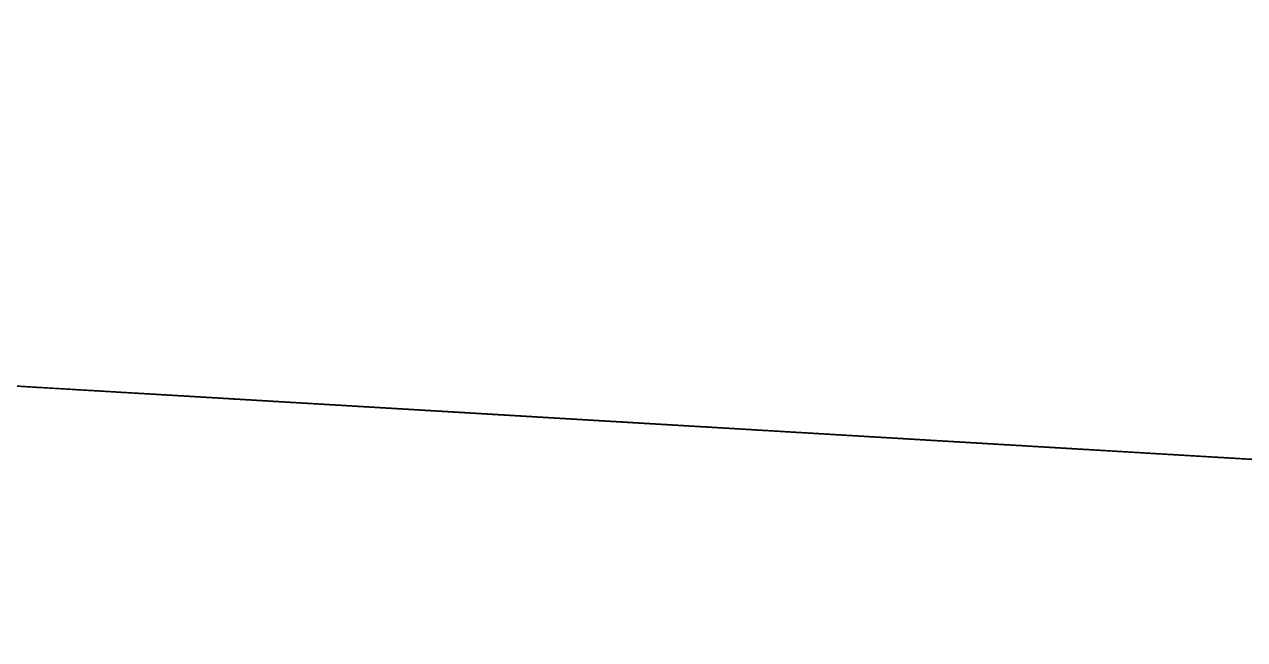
# Model space of a CAD drawing. Extents: x -1732932 to -1731506, y -19081492 to -19081407.
# Drawn here: x -1732098.5 to -1731957.2, y -19081485.8 to -19081414.6 of the extents above; entities that cross this region are included whole.
import ezdxf

# ---------------------------------------------------------------- set-up
doc = ezdxf.new("R2010")
doc.units = 0
for name, color, linetype in [('PDF_Arco Virtual Pluvial', 7, 'Continuous'), ('PDF_Canal', 7, 'Continuous'), ('PDF_Dique', 7, 'Continuous'), ('PDF_Rede Pluvial sem Acesso', 7, 'Continuous')]:
    doc.layers.add(name, color=color, linetype=linetype)

msp = doc.modelspace()

# ---------------------------------------------------------------- linework, layer by layer
at = {"layer": 'PDF_Arco Virtual Pluvial'}
for p, q in [((-1732096.96, -19081456.57), (-1732095.96, -19081456.63)), ((-1732090.98, -19081456.92), (-1732090.18, -19081456.97)), ((-1732085.8, -19081457.23), (-1732084.8, -19081457.29)), ((-1732079.82, -19081457.59), (-1732078.82, -19081457.64)), ((-1732074.43, -19081457.9), (-1732073.64, -19081457.95)), ((-1732068.45, -19081458.26), (-1732067.66, -19081458.31)), ((-1732063.07, -19081458.58), (-1732062.28, -19081458.62)), ((-1732057.09, -19081458.93), (-1732056.5, -19081458.97)), ((-1732051.91, -19081459.24), (-1732050.92, -19081459.3)), ((-1732045.93, -19081459.59), (-1732045.14, -19081459.64)), ((-1732040.55, -19081459.91), (-1732039.76, -19081459.96)), ((-1732034.77, -19081460.25), (-1732033.78, -19081460.31)), ((-1732029.39, -19081460.57), (-1732028.59, -19081460.62)), ((-1732023.41, -19081460.93), (-1732022.62, -19081460.97)), ((-1732018.03, -19081461.25), (-1732017.24, -19081461.29)), ((-1732012.05, -19081461.6), (-1732011.26, -19081461.65)), ((-1732006.67, -19081461.92), (-1732006.08, -19081461.95)), ((-1732000.9, -19081462.26), (-1731999.9, -19081462.32)), ((-1731995.52, -19081462.58), (-1731994.72, -19081462.63)), ((-1731989.54, -19081462.93), (-1731988.74, -19081462.98)), ((-1731984.36, -19081463.24), (-1731983.36, -19081463.3)), ((-1731978.38, -19081463.6), (-1731977.58, -19081463.64)), ((-1731973, -19081463.91), (-1731972.2, -19081463.96)), ((-1731967.02, -19081464.27), (-1731966.23, -19081464.32)), ((-1731961.64, -19081464.59), (-1731961.05, -19081464.62))]:
    msp.add_line(p, q, dxfattribs=at)
msp.add_lwpolyline([(-1732219.37, -19081449.31), (-1732198.83, -19081450.53), (-1732193.65, -19081450.84), (-1732188.86, -19081451.12), (-1732188.66, -19081451.13), (-1732186.27, -19081451.28), (-1732182.48, -19081451.5), (-1732160.15, -19081452.82), (-1732118.29, -19081455.31), (-1732087.59, -19081457.12), (-1732045.53, -19081459.62), (-1732013.05, -19081461.54), (-1731982.76, -19081463.34), (-1731945.51, -19081465.54), (-1731899.69, -19081468.26), (-1731857.46, -19081470.76), (-1731853.68, -19081470.98), (-1731834.36, -19081472.13), (-1731805.08, -19081473.86)], dxfattribs=at)
msp.add_lwpolyline([(-1732016.84, -19081461.32), (-1732019.63, -19081461.15), (-1732015.84, -19081461.38)], close=True, dxfattribs=at)
at = {"layer": 'PDF_Canal'}
msp.add_line((-1732003.49, -19081462.11), (-1732005.68, -19081461.98), dxfattribs=at)
at = {"layer": 'PDF_Dique'}
for p, q in [((-1732083.6, -19081457.36), (-1732103.73, -19081456.17)), ((-1732086.79, -19081457.17), (-1732097.16, -19081456.56)), ((-1732095.36, -19081456.66), (-1732093.77, -19081456.76)), ((-1732090.18, -19081456.97), (-1732090.38, -19081456.96)), ((-1732078.82, -19081457.64), (-1732090.38, -19081456.96)), ((-1732083.2, -19081457.38), (-1732086.19, -19081457.21)), ((-1732081.61, -19081457.48), (-1732081.01, -19081457.51)), ((-1732078.02, -19081457.69), (-1732079.02, -19081457.63)), ((-1732071.44, -19081458.08), (-1732069.25, -19081458.21)), ((-1732070.65, -19081458.13), (-1732071.05, -19081458.1)), ((-1732069.25, -19081458.21), (-1732030.59, -19081460.5)), ((-1732067.46, -19081458.32), (-1732068.06, -19081458.28)), ((-1732063.47, -19081458.55), (-1732067.86, -19081458.29)), ((-1732054.9, -19081459.06), (-1732057.09, -19081458.93)), ((-1732043.14, -19081459.76), (-1732054.7, -19081459.07)), ((-1732050.32, -19081459.33), (-1732043.54, -19081459.73)), ((-1731967.22, -19081464.26), (-1732046.13, -19081459.58)), ((-1732037.76, -19081460.08), (-1732031.19, -19081460.47)), ((-1732035.57, -19081460.21), (-1732036.77, -19081460.14)), ((-1732028.79, -19081460.61), (-1732032.38, -19081460.4)), ((-1732023.81, -19081460.9), (-1732025.8, -19081460.79)), ((-1732025.21, -19081460.82), (-1732023.41, -19081460.93)), ((-1732024.41, -19081460.87), (-1732016.24, -19081461.35)), ((-1732024.41, -19081460.87), (-1732022.42, -19081460.99)), ((-1731995.52, -19081462.58), (-1732020.82, -19081461.08)), ((-1732017.44, -19081461.28), (-1732019.03, -19081461.19)), ((-1732007.87, -19081461.85), (-1732009.66, -19081461.74)), ((-1732007.07, -19081461.9), (-1731994.72, -19081462.63)), ((-1732004.48, -19081462.05), (-1732005.68, -19081461.98)), ((-1731994.32, -19081462.65), (-1731997.51, -19081462.46)), ((-1731995.12, -19081462.6), (-1731990.73, -19081462.86)), ((-1731991.93, -19081462.79), (-1731987.55, -19081463.05)), ((-1731991.33, -19081462.83), (-1731991.93, -19081462.79)), ((-1731974.2, -19081463.84), (-1731984.95, -19081463.21)), ((-1731963.04, -19081464.5), (-1731979.77, -19081463.51)), ((-1731961.24, -19081464.61), (-1731970.21, -19081464.08)), ((-1731964.83, -19081464.4), (-1731967.22, -19081464.26)), ((-1731955.87, -19081464.93), (-1731960.25, -19081464.67)), ((-1731930.56, -19081466.43), (-1731959.45, -19081464.72))]:
    msp.add_line(p, q, dxfattribs=at)
for points in [[(-1732092.57, -19081456.83), (-1732123.27, -19081455.01), (-1732137.03, -19081454.19), (-1732218.58, -19081449.36), (-1732386.53, -19081439.41), (-1732450.79, -19081435.6), (-1732505.68, -19081432.34)], [(-1732295.96, -19081444.77), (-1732256.67, -19081447.1), (-1732241.71, -19081447.99), (-1732198.63, -19081450.54), (-1732189.86, -19081451.06), (-1732121.68, -19081455.1), (-1732079.02, -19081457.63), (-1732022.42, -19081460.99), (-1732012.65, -19081461.56), (-1732006.28, -19081461.94), (-1731990.14, -19081462.9), (-1731951.48, -19081465.19), (-1731904.87, -19081467.95), (-1731864.03, -19081470.37), (-1731823.21, -19081472.79)], [(-1731988.14, -19081463.02), (-1732025.21, -19081460.82), (-1732033.18, -19081460.35), (-1732038.16, -19081460.05), (-1732070.05, -19081458.16), (-1732076.03, -19081457.81), (-1732154.97, -19081453.13), (-1732239.51, -19081448.12), (-1732276.41, -19081445.93)], [(-1732031.58, -19081460.44), (-1732037.56, -19081460.09), (-1732043.54, -19081459.73), (-1732091.18, -19081456.91), (-1732160.55, -19081452.8), (-1732185.47, -19081451.32), (-1732200.23, -19081450.45), (-1732204.02, -19081450.22), (-1732210.2, -19081449.86)], [(-1732043.54, -19081459.73), (-1732097.16, -19081456.56), (-1732155.17, -19081453.12), (-1732204.02, -19081450.22)], [(-1732193.85, -19081450.83), (-1732188.66, -19081451.13), (-1732092.97, -19081456.81), (-1732028, -19081460.66), (-1731957.66, -19081464.82), (-1731895.7, -19081468.49), (-1731830.77, -19081472.34)], [(-1731970.21, -19081464.08), (-1731958.46, -19081464.78), (-1731994.72, -19081462.63), (-1732007.67, -19081461.86), (-1732021.02, -19081461.07), (-1732042.35, -19081459.81), (-1732052.71, -19081459.19), (-1732090.18, -19081456.97), (-1732099.15, -19081456.44), (-1732133.24, -19081454.42), (-1732170.32, -19081452.22)], [(-1732073.44, -19081457.96), (-1732112.11, -19081455.67), (-1732156.36, -19081453.05), (-1732144.2, -19081453.77)], [(-1732001.1, -19081462.25), (-1731985.55, -19081463.17), (-1731975.39, -19081463.77), (-1732155.77, -19081453.08), (-1732154.37, -19081453.17), (-1732143.21, -19081453.83), (-1732137.82, -19081454.15), (-1732129.65, -19081454.63), (-1732118.09, -19081455.32)], [(-1732149.59, -19081453.45), (-1732097.75, -19081456.52), (-1732059.68, -19081458.78), (-1732050.32, -19081459.33), (-1732044.34, -19081459.69), (-1732035.97, -19081460.18)], [(-1732147.99, -19081453.54), (-1732110.51, -19081455.77), (-1732022.02, -19081461.01), (-1731984.95, -19081463.21), (-1731976.98, -19081463.68), (-1731967.22, -19081464.26), (-1731961.44, -19081464.6), (-1732028, -19081460.66), (-1732086.19, -19081457.21)], [(-1732145.2, -19081453.71), (-1732136.23, -19081454.24), (-1732125.46, -19081454.88), (-1732115.5, -19081455.47), (-1732053.31, -19081459.16), (-1732052.11, -19081459.23)], [(-1731993.12, -19081462.72), (-1732002.09, -19081462.19), (-1732020.82, -19081461.08), (-1732064.47, -19081458.49), (-1732101.74, -19081456.29), (-1732144.2, -19081453.77)], [(-1732085.99, -19081457.22), (-1732120.68, -19081455.16), (-1732129.45, -19081454.64), (-1732128.05, -19081454.73), (-1732140.61, -19081453.98)], [(-1732048.92, -19081459.42), (-1732050.92, -19081459.3), (-1732088.19, -19081457.09), (-1732140.41, -19081453.99)], [(-1732136.63, -19081454.22), (-1732137.82, -19081454.15), (-1732084.6, -19081457.3), (-1732086.19, -19081457.21)], [(-1732075.43, -19081457.84), (-1732086.19, -19081457.21), (-1732094.76, -19081456.7), (-1732098.35, -19081456.49), (-1732110.51, -19081455.77), (-1732112.51, -19081455.65), (-1732105.53, -19081456.06), (-1732121.68, -19081455.1), (-1732137.82, -19081454.15)], [(-1732133.04, -19081454.43), (-1732123.27, -19081455.01), (-1732119.48, -19081455.23), (-1732106.53, -19081456), (-1732102.34, -19081456.25), (-1732097.16, -19081456.56), (-1732090.38, -19081456.96), (-1732086.19, -19081457.21), (-1732069.25, -19081458.21)], [(-1732127.86, -19081454.74), (-1732129.65, -19081454.63), (-1732071.05, -19081458.1), (-1732012.25, -19081461.59), (-1732009.07, -19081461.78)], [(-1732069.25, -19081458.21), (-1732068.06, -19081458.28), (-1732103.73, -19081456.17), (-1732129.25, -19081454.66)], [(-1732122.87, -19081455.03), (-1732087.39, -19081457.14), (-1732076.23, -19081457.8), (-1732070.05, -19081458.16)], [(-1732075.63, -19081457.83), (-1732068.85, -19081458.23), (-1732030.19, -19081460.53), (-1732030.59, -19081460.5), (-1732046.13, -19081459.58), (-1732054.7, -19081459.07), (-1732064.07, -19081458.52), (-1732066.86, -19081458.35), (-1732104.93, -19081456.1), (-1732115.5, -19081455.47), (-1732118.09, -19081455.32), (-1732062.08, -19081458.64)], [(-1731974.59, -19081463.82), (-1732046.93, -19081459.53), (-1732057.69, -19081458.9), (-1732061.08, -19081458.7), (-1732103.93, -19081456.16), (-1732115.1, -19081455.49), (-1732092.57, -19081456.83), (-1732075.63, -19081457.83), (-1732063.27, -19081458.57), (-1732048.52, -19081459.44), (-1732040.55, -19081459.91)], [(-1732088.79, -19081457.05), (-1732087.39, -19081457.14), (-1732090.38, -19081456.96), (-1732101.74, -19081456.29), (-1732107.52, -19081455.94)], [(-1732095.36, -19081456.66), (-1732095.36, -19081456.66), (-1732106.53, -19081456)], [(-1732048.92, -19081459.42), (-1732068.06, -19081458.28), (-1732076.03, -19081457.81), (-1732081.01, -19081457.51), (-1732095.56, -19081456.65), (-1732105.93, -19081456.04), (-1732100.55, -19081456.36), (-1732090.38, -19081456.96), (-1732063.47, -19081458.55), (-1732055.9, -19081459), (-1732019.03, -19081461.19), (-1732005.68, -19081461.98), (-1731976.98, -19081463.68)], [(-1732039.56, -19081459.97), (-1732040.55, -19081459.91), (-1732030.19, -19081460.53), (-1732057.09, -19081458.93), (-1732068.85, -19081458.23), (-1732069.25, -19081458.21), (-1732093.77, -19081456.76), (-1732100.55, -19081456.36)], [(-1732022.82, -19081460.96), (-1732022.02, -19081461.01), (-1732011.46, -19081461.64), (-1732057.09, -19081458.93), (-1732098.35, -19081456.49)], [(-1732091.38, -19081456.9), (-1732090.18, -19081456.97), (-1732088.19, -19081457.09), (-1732091.38, -19081456.9)], [(-1732086.79, -19081457.17), (-1732072.04, -19081458.05), (-1732069.25, -19081458.21)], [(-1731604.03, -19081485.77), (-1731624.73, -19081484.54), (-1731651.99, -19081482.93), (-1731675.48, -19081481.54), (-1731702.15, -19081479.96), (-1731734.6, -19081478.04), (-1731779.8, -19081475.36), (-1731825.79, -19081472.63), (-1731879.57, -19081469.45), (-1731906.26, -19081467.87), (-1731960.25, -19081464.67), (-1731971.8, -19081463.98), (-1731987.55, -19081463.05), (-1732032.38, -19081460.4), (-1732063.27, -19081458.57), (-1732072.64, -19081458.01), (-1732085.99, -19081457.22), (-1732086.19, -19081457.21)], [(-1732030.79, -19081460.49), (-1732029.39, -19081460.57), (-1732084.6, -19081457.3)], [(-1732082.61, -19081457.42), (-1732080.61, -19081457.54), (-1732078.02, -19081457.69)], [(-1731962.64, -19081464.53), (-1731964.03, -19081464.45), (-1731998.9, -19081462.38), (-1732007.27, -19081461.88), (-1732043.34, -19081459.75), (-1732066.46, -19081458.38), (-1732080.01, -19081457.57), (-1732080.61, -19081457.54)], [(-1732076.83, -19081457.76), (-1732075.03, -19081457.87), (-1732073.44, -19081457.96), (-1732052.71, -19081459.19), (-1732050.92, -19081459.3), (-1732007.67, -19081461.86), (-1732025.61, -19081460.8)], [(-1732023.02, -19081460.95), (-1732023.21, -19081460.94), (-1732075.43, -19081457.84), (-1732073.44, -19081457.96), (-1732019.23, -19081461.18), (-1732005.68, -19081461.98), (-1732006.08, -19081461.95)], [(-1731947.3, -19081465.44), (-1732001.29, -19081462.24), (-1732075.03, -19081457.87)], [(-1731866.02, -19081470.25), (-1731927.77, -19081466.59), (-1732005.08, -19081462.01), (-1732021.02, -19081461.07), (-1732072.64, -19081458.01)], [(-1732060.08, -19081458.75), (-1732062.87, -19081458.59), (-1732070.05, -19081458.16), (-1732070.65, -19081458.13)], [(-1732067.86, -19081458.29), (-1732067.86, -19081458.29), (-1732057.09, -19081458.93), (-1732057.29, -19081458.92), (-1732053.71, -19081459.13)], [(-1731950.09, -19081465.27), (-1731998.11, -19081462.43), (-1732066.86, -19081458.35)], [(-1732038.16, -19081460.05), (-1732037.96, -19081460.07), (-1732029.99, -19081460.54), (-1732064.47, -19081458.49)], [(-1732064.27, -19081458.51), (-1732040.35, -19081459.92), (-1731998.11, -19081462.43), (-1731960.45, -19081464.66), (-1731962.64, -19081464.53), (-1731977.18, -19081463.67)], [(-1732062.87, -19081458.59), (-1732043.34, -19081459.75), (-1732048.92, -19081459.42), (-1732052.91, -19081459.18)], [(-1732061.68, -19081458.66), (-1732062.08, -19081458.64), (-1732053.31, -19081459.16), (-1731988.94, -19081462.97)], [(-1732061.08, -19081458.7), (-1732023.41, -19081460.93), (-1731982.76, -19081463.34), (-1731935.74, -19081466.12), (-1731895.9, -19081468.48), (-1731875.59, -19081469.69), (-1731862.24, -19081470.48), (-1731906.46, -19081467.86), (-1731904.67, -19081467.96), (-1731893.11, -19081468.65), (-1731854.07, -19081470.96)], [(-1731992.93, -19081462.73), (-1732019.83, -19081461.14), (-1732057.09, -19081458.93), (-1732059.09, -19081458.81)], [(-1732044.14, -19081459.7), (-1732037.76, -19081460.08), (-1732031.19, -19081460.47), (-1732021.62, -19081461.03), (-1732040.35, -19081459.92), (-1732057.09, -19081458.93), (-1732057.69, -19081458.9)], [(-1732056.1, -19081458.99), (-1732054.9, -19081459.06), (-1732052.51, -19081459.2), (-1732048.92, -19081459.42)], [(-1732049.32, -19081459.39), (-1732049.12, -19081459.4), (-1732053.51, -19081459.14)], [(-1732044.34, -19081459.69), (-1732047.53, -19081459.5), (-1732044.14, -19081459.7), (-1732049.12, -19081459.4), (-1732048.13, -19081459.46)], [(-1732042.35, -19081459.81), (-1732045.73, -19081459.6), (-1732047.33, -19081459.51)], [(-1732015.44, -19081461.4), (-1732020.42, -19081461.1), (-1732019.83, -19081461.14), (-1732016.24, -19081461.35), (-1732045.73, -19081459.6)], [(-1731994.72, -19081462.63), (-1732043.54, -19081459.73), (-1732028, -19081460.66), (-1732022.42, -19081460.99), (-1732013.25, -19081461.53), (-1732001.1, -19081462.25), (-1731917.02, -19081467.23)], [(-1732040.55, -19081459.91), (-1732033.58, -19081460.32), (-1732025.8, -19081460.79), (-1732016.24, -19081461.35), (-1732009.66, -19081461.74), (-1731993.12, -19081462.72)], [(-1732037.56, -19081460.09), (-1732037.96, -19081460.07), (-1732036.57, -19081460.15)], [(-1732036.77, -19081460.14), (-1732029.79, -19081460.55), (-1732025.21, -19081460.82)], [(-1732031.98, -19081460.42), (-1732033.18, -19081460.35), (-1732009.27, -19081461.77)], [(-1732032.38, -19081460.4), (-1732028.99, -19081460.6), (-1732024.41, -19081460.87), (-1732019.83, -19081461.14)], [(-1732030.19, -19081460.53), (-1732030.59, -19081460.5), (-1731994.92, -19081462.62)], [(-1731821.41, -19081472.89), (-1731860.65, -19081470.57), (-1731904.67, -19081467.96), (-1731941.52, -19081465.78), (-1731993.12, -19081462.72), (-1731997.51, -19081462.46), (-1732030.19, -19081460.53)], [(-1732023.41, -19081460.93), (-1732021.62, -19081461.03), (-1732028.2, -19081460.64)], [(-1732019.03, -19081461.19), (-1732017.24, -19081461.29), (-1732025.21, -19081460.82)], [(-1732024.41, -19081460.87), (-1732023.41, -19081460.93), (-1731998.11, -19081462.43)], [(-1731941.52, -19081465.78), (-1731950.09, -19081465.27), (-1731952.28, -19081465.14), (-1732023.21, -19081460.94)], [(-1732021.62, -19081461.03), (-1732016.24, -19081461.35), (-1731981.77, -19081463.39), (-1731958.06, -19081464.8), (-1731941.12, -19081465.8), (-1731952.28, -19081465.14), (-1731948.89, -19081465.34), (-1731943.51, -19081465.66), (-1731924.79, -19081466.77), (-1731934.15, -19081466.22), (-1731953.47, -19081465.07), (-1731955.07, -19081464.98), (-1731976.39, -19081463.71), (-1731974.2, -19081463.84)], [(-1731917.42, -19081467.21), (-1731919.21, -19081467.1), (-1731991.93, -19081462.79), (-1732019.83, -19081461.14)], [(-1732016.84, -19081461.32), (-1732016.24, -19081461.35), (-1732017.83, -19081461.26)], [(-1731996.51, -19081462.52), (-1731995.12, -19081462.6), (-1732001.69, -19081462.21), (-1732017.24, -19081461.29)], [(-1732006.87, -19081461.91), (-1732010.46, -19081461.69), (-1732015.24, -19081461.41)], [(-1732013.85, -19081461.49), (-1732012.65, -19081461.56), (-1732012.45, -19081461.58)], [(-1732013.05, -19081461.54), (-1732011.86, -19081461.61), (-1731988.94, -19081462.97), (-1731952.28, -19081465.14), (-1731950.69, -19081465.24)], [(-1731995.12, -19081462.6), (-1731999.5, -19081462.34), (-1732010.46, -19081461.69), (-1732008.67, -19081461.8), (-1732012.65, -19081461.56)], [(-1732008.87, -19081461.79), (-1732010.46, -19081461.69), (-1731944.31, -19081465.61), (-1731938.73, -19081465.94)], [(-1732001.69, -19081462.21), (-1732006.67, -19081461.92), (-1732007.27, -19081461.88)], [(-1731994.32, -19081462.65), (-1731999.5, -19081462.34), (-1732004.68, -19081462.04)], [(-1731978.38, -19081463.6), (-1731976.98, -19081463.68), (-1731959.45, -19081464.72), (-1732002.09, -19081462.19), (-1732001.69, -19081462.21)], [(-1731991.73, -19081462.8), (-1731995.12, -19081462.6), (-1731999.3, -19081462.36)], [(-1731961.05, -19081464.62), (-1731994.92, -19081462.62), (-1731979.77, -19081463.51), (-1731983.16, -19081463.31)], [(-1731866.02, -19081470.25), (-1731925.38, -19081466.74), (-1731980.17, -19081463.49), (-1731992.93, -19081462.73)], [(-1731992.13, -19081462.78), (-1731990.73, -19081462.86), (-1731984.16, -19081463.25), (-1731976.39, -19081463.71)], [(-1731980.57, -19081463.47), (-1731988.14, -19081463.02), (-1731977.18, -19081463.67), (-1731969.02, -19081464.15), (-1731968.02, -19081464.21), (-1731961.44, -19081464.6)], [(-1731985.55, -19081463.17), (-1731988.14, -19081463.02), (-1731907.46, -19081467.8)], [(-1731985.35, -19081463.18), (-1731963.04, -19081464.5), (-1731931.36, -19081466.38)], [(-1731981.77, -19081463.39), (-1731981.77, -19081463.39), (-1731984.16, -19081463.25)], [(-1731900.28, -19081468.22), (-1731970.21, -19081464.08), (-1731980.17, -19081463.49), (-1731978.78, -19081463.57)], [(-1731923.79, -19081466.83), (-1731925.18, -19081466.75), (-1731976.39, -19081463.71), (-1731974.79, -19081463.81)], [(-1731976.39, -19081463.71), (-1731974.39, -19081463.83), (-1731974.2, -19081463.84)], [(-1731924.19, -19081466.81), (-1731917.61, -19081467.2), (-1731935.15, -19081466.16), (-1731941.52, -19081465.78), (-1731950.09, -19081465.27), (-1731974.59, -19081463.82), (-1731929.97, -19081466.46)], [(-1731913.63, -19081467.43), (-1731911.24, -19081467.57), (-1731907.46, -19081467.8), (-1731896.9, -19081468.42), (-1731939.33, -19081465.91), (-1731969.02, -19081464.15), (-1731966.62, -19081464.29)], [(-1731932.36, -19081466.32), (-1731939.93, -19081465.87), (-1731968.02, -19081464.21)], [(-1731905.46, -19081467.92), (-1731966.62, -19081464.29), (-1731956.46, -19081464.89), (-1731953.47, -19081465.07), (-1731949.69, -19081465.3), (-1731950.29, -19081465.26)], [(-1731958.46, -19081464.78), (-1731960.45, -19081464.66), (-1731933.15, -19081466.27)], [(-1731850.09, -19081471.2), (-1731851.88, -19081471.09), (-1731831.97, -19081472.27), (-1731869.21, -19081470.06), (-1731958.46, -19081464.78), (-1731960.25, -19081464.67)]]:
    msp.add_lwpolyline(points, dxfattribs=at)
for points in [[(-1732098.95, -19081456.45), (-1732096.76, -19081456.58), (-1732095.96, -19081456.63)], [(-1732094.76, -19081456.7), (-1732096.76, -19081456.58), (-1732097.75, -19081456.52)], [(-1732097.75, -19081456.52), (-1732095.76, -19081456.64), (-1732094.76, -19081456.7)], [(-1732094.57, -19081456.71), (-1732096.96, -19081456.57), (-1732093.97, -19081456.75)], [(-1732093.57, -19081456.77), (-1732095.96, -19081456.63), (-1732092.97, -19081456.81)], [(-1732095.56, -19081456.65), (-1732093.17, -19081456.79), (-1732092.57, -19081456.83)], [(-1732091.77, -19081456.88), (-1732094.17, -19081456.73), (-1732094.76, -19081456.7)], [(-1732091.77, -19081456.88), (-1732094.17, -19081456.73), (-1732091.18, -19081456.91)], [(-1732092.57, -19081456.83), (-1732090.58, -19081456.95), (-1732089.78, -19081456.99)], [(-1732092.57, -19081456.83), (-1732092.57, -19081456.83), (-1732089.78, -19081456.99)], [(-1732088.59, -19081457.07), (-1732090.98, -19081456.92), (-1732091.58, -19081456.89)], [(-1732091.58, -19081456.89), (-1732088.59, -19081457.07), (-1732090.78, -19081456.94)], [(-1732088.98, -19081457.04), (-1732091.38, -19081456.9), (-1732088.39, -19081457.08)], [(-1732090.78, -19081456.94), (-1732088.59, -19081457.07), (-1732087.99, -19081457.1)], [(-1732087.39, -19081457.14), (-1732089.78, -19081456.99), (-1732090.38, -19081456.96)], [(-1732090.18, -19081456.97), (-1732087.79, -19081457.11), (-1732087.19, -19081457.15)], [(-1732089.98, -19081456.98), (-1732087.99, -19081457.1), (-1732086.99, -19081457.16)], [(-1732086.79, -19081457.17), (-1732084.6, -19081457.3), (-1732087.79, -19081457.11)], [(-1732087.39, -19081457.14), (-1732084.8, -19081457.29), (-1732084.6, -19081457.3)], [(-1732087.39, -19081457.14), (-1732085.99, -19081457.22), (-1732084.6, -19081457.3)], [(-1732084.8, -19081457.29), (-1732087.19, -19081457.15), (-1732084.2, -19081457.33)], [(-1732083.6, -19081457.36), (-1732085.8, -19081457.23), (-1732082.81, -19081457.41)], [(-1732084, -19081457.34), (-1732085.8, -19081457.23), (-1732083, -19081457.4)], [(-1732084.4, -19081457.31), (-1732085.6, -19081457.24), (-1732082.61, -19081457.42)], [(-1732082.21, -19081457.44), (-1732084.4, -19081457.31), (-1732085.2, -19081457.27)], [(-1732082.01, -19081457.46), (-1732084.4, -19081457.31), (-1732081.41, -19081457.49)], [(-1732081.61, -19081457.48), (-1732084, -19081457.34), (-1732080.81, -19081457.53)], [(-1732083.6, -19081457.36), (-1732081.61, -19081457.48), (-1732080.61, -19081457.54)], [(-1732083.4, -19081457.37), (-1732081.21, -19081457.5), (-1732080.41, -19081457.55)], [(-1732083.2, -19081457.38), (-1732081.41, -19081457.49), (-1732080.21, -19081457.56)], [(-1732078.82, -19081457.64), (-1732081.21, -19081457.5), (-1732081.81, -19081457.47)], [(-1732081.81, -19081457.47), (-1732080.41, -19081457.55), (-1732078.82, -19081457.64)], [(-1732081.21, -19081457.5), (-1732078.62, -19081457.66), (-1732078.82, -19081457.64)], [(-1732079.62, -19081457.6), (-1732077.42, -19081457.73), (-1732080.61, -19081457.54)], [(-1732078.22, -19081457.68), (-1732080.61, -19081457.54), (-1732077.62, -19081457.71)], [(-1732080.41, -19081457.55), (-1732078.02, -19081457.69), (-1732077.42, -19081457.73)], [(-1732077.22, -19081457.74), (-1732080.21, -19081457.56), (-1732079.62, -19081457.6)], [(-1732076.63, -19081457.77), (-1732079.02, -19081457.63), (-1732076.03, -19081457.81)], [(-1732076.63, -19081457.77), (-1732079.02, -19081457.63), (-1732076.03, -19081457.81)], [(-1732076.03, -19081457.81), (-1732078.22, -19081457.68), (-1732075.23, -19081457.86)], [(-1732077.62, -19081457.71), (-1732075.63, -19081457.83), (-1732074.83, -19081457.88)], [(-1732076.03, -19081457.81), (-1732073.84, -19081457.94), (-1732073.04, -19081457.99)], [(-1732072.64, -19081458.01), (-1732074.83, -19081457.88), (-1732075.63, -19081457.83)], [(-1732074.83, -19081457.88), (-1732072.64, -19081458.01), (-1732072.24, -19081458.03)], [(-1732072.04, -19081458.05), (-1732074.43, -19081457.9), (-1732071.44, -19081458.08)], [(-1732072.64, -19081458.01), (-1732074.43, -19081457.9), (-1732071.64, -19081458.07)], [(-1732072.44, -19081458.02), (-1732071.24, -19081458.09), (-1732074.23, -19081457.92)], [(-1732070.25, -19081458.15), (-1732072.44, -19081458.02), (-1732073.24, -19081457.97)], [(-1732070.25, -19081458.15), (-1732072.64, -19081458.01), (-1732069.65, -19081458.19)], [(-1732072.64, -19081458.01), (-1732069.65, -19081458.19), (-1732071.24, -19081458.09)], [(-1732072.44, -19081458.02), (-1732069.45, -19081458.2), (-1732070.65, -19081458.13)], [(-1732069.05, -19081458.22), (-1732070.25, -19081458.15), (-1732072.04, -19081458.05)], [(-1732069.45, -19081458.2), (-1732071.84, -19081458.06), (-1732068.85, -19081458.23)], [(-1732070.65, -19081458.13), (-1732068.26, -19081458.27), (-1732071.24, -19081458.09)], [(-1732067.66, -19081458.31), (-1732069.65, -19081458.19), (-1732070.65, -19081458.13)], [(-1732067.86, -19081458.29), (-1732068.26, -19081458.27), (-1732070.45, -19081458.14)], [(-1732068.06, -19081458.28), (-1732066.26, -19081458.39), (-1732069.05, -19081458.22)], [(-1732068.45, -19081458.26), (-1732068.45, -19081458.26), (-1732065.86, -19081458.41)], [(-1732064.67, -19081458.48), (-1732066.86, -19081458.35), (-1732067.66, -19081458.31)], [(-1732065.07, -19081458.46), (-1732067.46, -19081458.32), (-1732064.47, -19081458.49)], [(-1732064.47, -19081458.49), (-1732066.86, -19081458.35), (-1732064.07, -19081458.52)], [(-1732064.67, -19081458.48), (-1732066.86, -19081458.35), (-1732063.87, -19081458.53)], [(-1732063.47, -19081458.55), (-1732065.66, -19081458.42), (-1732066.26, -19081458.39)], [(-1732064.87, -19081458.47), (-1732062.87, -19081458.59), (-1732061.88, -19081458.65)], [(-1732064.47, -19081458.49), (-1732062.08, -19081458.64), (-1732061.48, -19081458.67)], [(-1732061.28, -19081458.68), (-1732063.47, -19081458.55), (-1732064.27, -19081458.51)], [(-1732060.28, -19081458.74), (-1732062.87, -19081458.59), (-1732059.88, -19081458.77)], [(-1732061.48, -19081458.67), (-1732059.09, -19081458.81), (-1732062.08, -19081458.64)], [(-1732058.89, -19081458.83), (-1732061.08, -19081458.7), (-1732058.29, -19081458.86)], [(-1732057.49, -19081458.91), (-1732059.49, -19081458.79), (-1732060.48, -19081458.73)], [(-1732057.49, -19081458.91), (-1732060.28, -19081458.74), (-1732058.89, -19081458.83)], [(-1732056.7, -19081458.96), (-1732058.89, -19081458.83), (-1732059.49, -19081458.79)], [(-1732056.1, -19081458.99), (-1732057.29, -19081458.92), (-1732059.09, -19081458.81)], [(-1732055.9, -19081459), (-1732058.89, -19081458.83), (-1732057.29, -19081458.92)], [(-1732056.1, -19081458.99), (-1732058.29, -19081458.86), (-1732055.3, -19081459.04)], [(-1732055.9, -19081459), (-1732058.29, -19081458.86), (-1732055.3, -19081459.04)], [(-1732054.3, -19081459.1), (-1732055.3, -19081459.04), (-1732057.29, -19081458.92)], [(-1732054.1, -19081459.11), (-1732056.1, -19081458.99), (-1732057.09, -19081458.93)], [(-1732054.3, -19081459.1), (-1732056.3, -19081458.98), (-1732057.09, -19081458.93)], [(-1732056.1, -19081458.99), (-1732053.71, -19081459.13), (-1732056.7, -19081458.96)], [(-1732054.3, -19081459.1), (-1732056.7, -19081458.96), (-1732053.71, -19081459.13)], [(-1732053.71, -19081459.13), (-1732056.1, -19081458.99), (-1732053.11, -19081459.17)], [(-1732053.31, -19081459.16), (-1732055.5, -19081459.03), (-1732052.51, -19081459.2)], [(-1732051.91, -19081459.24), (-1732054.1, -19081459.11), (-1732054.5, -19081459.08)], [(-1732051.31, -19081459.27), (-1732053.51, -19081459.14), (-1732053.91, -19081459.12)], [(-1732053.71, -19081459.13), (-1732051.31, -19081459.27), (-1732050.92, -19081459.3)], [(-1732051.31, -19081459.27), (-1732053.71, -19081459.13), (-1732050.52, -19081459.32)], [(-1732050.32, -19081459.33), (-1732052.71, -19081459.19), (-1732053.31, -19081459.16)], [(-1732051.91, -19081459.24), (-1732050.12, -19081459.34), (-1732052.91, -19081459.18)], [(-1732051.71, -19081459.25), (-1732049.52, -19081459.38), (-1732052.51, -19081459.2)], [(-1732049.72, -19081459.37), (-1732051.91, -19081459.24), (-1732049.12, -19081459.4)], [(-1732049.72, -19081459.37), (-1732051.91, -19081459.24), (-1732049.12, -19081459.4)], [(-1732048.52, -19081459.44), (-1732050.72, -19081459.31), (-1732051.51, -19081459.26)], [(-1732051.11, -19081459.29), (-1732048.52, -19081459.44), (-1732051.31, -19081459.27)], [(-1732050.92, -19081459.3), (-1732049.32, -19081459.39), (-1732047.93, -19081459.47)], [(-1732050.72, -19081459.31), (-1732048.13, -19081459.46), (-1732050.92, -19081459.3)], [(-1732048.32, -19081459.45), (-1732050.72, -19081459.31), (-1732047.73, -19081459.49)], [(-1732050.32, -19081459.33), (-1732050.72, -19081459.31), (-1732047.93, -19081459.47)], [(-1732049.72, -19081459.37), (-1732047.33, -19081459.51), (-1732050.32, -19081459.33)], [(-1732047.33, -19081459.51), (-1732050.12, -19081459.34), (-1732048.13, -19081459.46)], [(-1732048.13, -19081459.46), (-1732046.33, -19081459.57), (-1732049.32, -19081459.39)], [(-1732046.73, -19081459.55), (-1732049.12, -19081459.4), (-1732046.13, -19081459.58)], [(-1732046.33, -19081459.57), (-1732048.72, -19081459.43), (-1732045.73, -19081459.6)], [(-1732047.53, -19081459.5), (-1732045.34, -19081459.63), (-1732048.52, -19081459.44)], [(-1732048.52, -19081459.44), (-1732045.73, -19081459.6), (-1732048.13, -19081459.46)], [(-1732045.34, -19081459.63), (-1732048.13, -19081459.46), (-1732045.73, -19081459.6)], [(-1732045.34, -19081459.63), (-1732047.53, -19081459.5), (-1732047.93, -19081459.47)], [(-1732047.93, -19081459.47), (-1732045.14, -19081459.64), (-1732045.14, -19081459.64)], [(-1732045.34, -19081459.63), (-1732047.73, -19081459.49), (-1732044.74, -19081459.66)], [(-1732044.14, -19081459.7), (-1732047.13, -19081459.52), (-1732045.93, -19081459.59)], [(-1732045.14, -19081459.64), (-1732047.13, -19081459.52), (-1732044.34, -19081459.69)], [(-1732042.74, -19081459.78), (-1732044.74, -19081459.66), (-1732045.73, -19081459.6)], [(-1732041.95, -19081459.83), (-1732043.94, -19081459.71), (-1732044.94, -19081459.65)], [(-1732042.15, -19081459.82), (-1732044.74, -19081459.66), (-1732044.54, -19081459.68)], [(-1732041.75, -19081459.84), (-1732043.94, -19081459.71), (-1732041.15, -19081459.88)], [(-1732041.15, -19081459.88), (-1732043.34, -19081459.75), (-1732040.35, -19081459.92)], [(-1732040.55, -19081459.91), (-1732042.94, -19081459.77), (-1732039.95, -19081459.95)], [(-1732042.74, -19081459.78), (-1732040.35, -19081459.92), (-1732040.15, -19081459.94)], [(-1732038.56, -19081460.03), (-1732041.55, -19081459.85), (-1732040.95, -19081459.89)], [(-1732039.36, -19081459.98), (-1732041.35, -19081459.86), (-1732038.56, -19081460.03)], [(-1732037.56, -19081460.09), (-1732039.95, -19081459.95), (-1732036.97, -19081460.12)], [(-1732036.57, -19081460.15), (-1732038.16, -19081460.05), (-1732039.56, -19081459.97)], [(-1732037.16, -19081460.11), (-1732039.56, -19081459.97), (-1732036.57, -19081460.15)], [(-1732036.57, -19081460.15), (-1732038.76, -19081460.02), (-1732039.36, -19081459.98)], [(-1732036.57, -19081460.15), (-1732038.76, -19081460.02), (-1732035.97, -19081460.18)], [(-1732037.76, -19081460.08), (-1732037.96, -19081460.07), (-1732035.17, -19081460.23)], [(-1732037.56, -19081460.09), (-1732035.37, -19081460.22), (-1732034.77, -19081460.25)], [(-1732036.57, -19081460.15), (-1732034.17, -19081460.29), (-1732037.16, -19081460.11)], [(-1732034.77, -19081460.25), (-1732037.16, -19081460.11), (-1732034.17, -19081460.29)], [(-1732036.57, -19081460.15), (-1732034.17, -19081460.29), (-1732033.58, -19081460.32)], [(-1732035.37, -19081460.22), (-1732033.38, -19081460.34), (-1732036.17, -19081460.17)], [(-1732034.37, -19081460.28), (-1732032.78, -19081460.37), (-1732035.97, -19081460.18)], [(-1732034.17, -19081460.29), (-1732035.77, -19081460.2), (-1732032.58, -19081460.38)], [(-1732033.38, -19081460.34), (-1732035.57, -19081460.21), (-1732032.58, -19081460.38)], [(-1732034.97, -19081460.24), (-1732032.98, -19081460.36), (-1732031.98, -19081460.42)], [(-1732031.98, -19081460.42), (-1732033.58, -19081460.32), (-1732030.79, -19081460.49)], [(-1732032.78, -19081460.37), (-1732030.39, -19081460.51), (-1732033.38, -19081460.34)], [(-1732031.38, -19081460.45), (-1732029.59, -19081460.56), (-1732032.58, -19081460.38)], [(-1732032.58, -19081460.38), (-1732030.19, -19081460.53), (-1732029.99, -19081460.54)], [(-1732031.98, -19081460.42), (-1732029.59, -19081460.56), (-1732032.58, -19081460.38)], [(-1732032.18, -19081460.41), (-1732029.39, -19081460.57), (-1732029.59, -19081460.56)], [(-1732029.99, -19081460.54), (-1732031.78, -19081460.43), (-1732028.79, -19081460.61)], [(-1732028.59, -19081460.62), (-1732030.79, -19081460.49), (-1732031.58, -19081460.44)], [(-1732031.58, -19081460.44), (-1732029.59, -19081460.56), (-1732028.59, -19081460.62)], [(-1732030.19, -19081460.53), (-1732028, -19081460.66), (-1732030.99, -19081460.48)], [(-1732028.2, -19081460.64), (-1732030.59, -19081460.5), (-1732027.6, -19081460.68)], [(-1732029.19, -19081460.58), (-1732027.2, -19081460.7), (-1732026.2, -19081460.76)], [(-1732028.59, -19081460.62), (-1732025.61, -19081460.8), (-1732026.8, -19081460.73)], [(-1732028, -19081460.66), (-1732026, -19081460.77), (-1732025.01, -19081460.83)], [(-1732027, -19081460.71), (-1732024.01, -19081460.89), (-1732025.61, -19081460.8)], [(-1732024.21, -19081460.88), (-1732026.6, -19081460.74), (-1732023.61, -19081460.92)], [(-1732025.8, -19081460.79), (-1732023.41, -19081460.93), (-1732026.4, -19081460.75)], [(-1732026.2, -19081460.76), (-1732024.01, -19081460.89), (-1732023.21, -19081460.94)], [(-1732022.22, -19081461), (-1732022.82, -19081460.96), (-1732025.21, -19081460.82)], [(-1732024.01, -19081460.89), (-1732022.22, -19081461), (-1732021.02, -19081461.07)], [(-1732023.41, -19081460.93), (-1732021.22, -19081461.06), (-1732020.42, -19081461.1)], [(-1732020.23, -19081461.12), (-1732022.62, -19081460.97), (-1732023.21, -19081460.94)], [(-1732022.82, -19081460.96), (-1732020.82, -19081461.08), (-1732019.83, -19081461.14)], [(-1732020.03, -19081461.13), (-1732022.42, -19081460.99), (-1732019.43, -19081461.16)], [(-1732019.43, -19081461.16), (-1732021.62, -19081461.03), (-1732022.42, -19081460.99)], [(-1732021.62, -19081461.03), (-1732018.83, -19081461.2), (-1732021.42, -19081461.05)], [(-1732020.62, -19081461.09), (-1732018.63, -19081461.21), (-1732017.63, -19081461.27)], [(-1732018.23, -19081461.23), (-1732020.42, -19081461.1), (-1732017.63, -19081461.27)], [(-1732018.03, -19081461.25), (-1732020.42, -19081461.1), (-1732017.63, -19081461.27)], [(-1732019.63, -19081461.15), (-1732017.63, -19081461.27), (-1732016.64, -19081461.33)], [(-1732016.44, -19081461.34), (-1732018.43, -19081461.22), (-1732019.43, -19081461.16)], [(-1732019.23, -19081461.18), (-1732018.83, -19081461.2), (-1732016.44, -19081461.34)], [(-1732016.84, -19081461.32), (-1732019.23, -19081461.18), (-1732016.24, -19081461.35)], [(-1732015.84, -19081461.38), (-1732016.44, -19081461.34), (-1732018.83, -19081461.2)], [(-1732015.84, -19081461.38), (-1732018.83, -19081461.2), (-1732016.44, -19081461.34)], [(-1732018.63, -19081461.21), (-1732016.24, -19081461.35), (-1732015.64, -19081461.39)], [(-1732018.43, -19081461.22), (-1732016.44, -19081461.34), (-1732015.44, -19081461.4)], [(-1732016.04, -19081461.36), (-1732013.05, -19081461.54), (-1732015.44, -19081461.4)], [(-1732012.45, -19081461.58), (-1732012.65, -19081461.56), (-1732015.24, -19081461.41)], [(-1732014.84, -19081461.43), (-1732012.45, -19081461.58), (-1732011.86, -19081461.61)], [(-1732013.05, -19081461.54), (-1732014.84, -19081461.43), (-1732012.05, -19081461.6)], [(-1732013.05, -19081461.54), (-1732011.86, -19081461.61), (-1732014.65, -19081461.45)], [(-1732012.45, -19081461.58), (-1732014.25, -19081461.47), (-1732011.46, -19081461.64)], [(-1732012.05, -19081461.6), (-1732014.05, -19081461.48), (-1732011.26, -19081461.65)], [(-1732011.26, -19081461.65), (-1732013.65, -19081461.51), (-1732010.86, -19081461.67)], [(-1732011.26, -19081461.65), (-1732013.65, -19081461.51), (-1732010.86, -19081461.67)], [(-1732009.66, -19081461.74), (-1732011.86, -19081461.61), (-1732012.45, -19081461.58)], [(-1732012.45, -19081461.58), (-1732010.46, -19081461.69), (-1732009.66, -19081461.74)], [(-1732009.66, -19081461.74), (-1732012.05, -19081461.6), (-1732009.07, -19081461.78)], [(-1732009.07, -19081461.78), (-1732010.86, -19081461.67), (-1732011.86, -19081461.61)], [(-1732010.06, -19081461.72), (-1732011.86, -19081461.61), (-1732008.87, -19081461.79)], [(-1732008.47, -19081461.81), (-1732009.27, -19081461.77), (-1732011.26, -19081461.65)], [(-1732008.87, -19081461.79), (-1732011.26, -19081461.65), (-1732008.27, -19081461.82)], [(-1732011.26, -19081461.65), (-1732009.27, -19081461.77), (-1732008.47, -19081461.81)], [(-1732009.46, -19081461.75), (-1732010.26, -19081461.71), (-1732007.67, -19081461.86)], [(-1732007.47, -19081461.87), (-1732010.06, -19081461.72), (-1732007.27, -19081461.88)], [(-1732007.07, -19081461.9), (-1732009.46, -19081461.75), (-1732006.48, -19081461.93)], [(-1732009.07, -19081461.78), (-1732006.67, -19081461.92), (-1732006.28, -19081461.94)], [(-1732008.27, -19081461.82), (-1732007.07, -19081461.9), (-1732005.28, -19081462)], [(-1732005.68, -19081461.98), (-1732008.07, -19081461.84), (-1732005.08, -19081462.01)], [(-1732005.68, -19081461.98), (-1732007.87, -19081461.85), (-1732005.08, -19081462.01)], [(-1732005.28, -19081462), (-1732007.67, -19081461.86), (-1732004.68, -19081462.04)], [(-1732004.08, -19081462.07), (-1732006.28, -19081461.94), (-1732007.07, -19081461.9)], [(-1732003.29, -19081462.12), (-1732005.28, -19081462), (-1732006.28, -19081461.94)], [(-1732003.88, -19081462.08), (-1732005.08, -19081462.01), (-1732002.09, -19081462.19)], [(-1732002.29, -19081462.18), (-1732004.68, -19081462.04), (-1732001.69, -19081462.21)], [(-1732002.09, -19081462.19), (-1732004.48, -19081462.05), (-1732001.29, -19081462.24)], [(-1732001.89, -19081462.2), (-1732004.28, -19081462.06), (-1732001.29, -19081462.24)], [(-1732003.09, -19081462.13), (-1732000.7, -19081462.27), (-1732003.69, -19081462.1)], [(-1732003.09, -19081462.13), (-1732001.1, -19081462.25), (-1732000.1, -19081462.31)], [(-1732002.89, -19081462.14), (-1732000.9, -19081462.26), (-1731999.9, -19081462.32)], [(-1732002.49, -19081462.17), (-1731999.7, -19081462.33), (-1732001.69, -19081462.21)], [(-1732002.29, -19081462.18), (-1731999.9, -19081462.32), (-1731999.3, -19081462.36)], [(-1731999.9, -19081462.32), (-1731997.71, -19081462.45), (-1732000.9, -19081462.26)], [(-1732000.3, -19081462.3), (-1731998.11, -19081462.43), (-1731997.31, -19081462.47)], [(-1731997.11, -19081462.49), (-1731999.5, -19081462.34), (-1731996.71, -19081462.51)], [(-1731998.9, -19081462.38), (-1731995.91, -19081462.56), (-1731998.11, -19081462.43)], [(-1731995.91, -19081462.56), (-1731997.91, -19081462.44), (-1731998.7, -19081462.39)], [(-1731995.52, -19081462.58), (-1731997.51, -19081462.46), (-1731998.5, -19081462.4)], [(-1731995.52, -19081462.58), (-1731998.11, -19081462.43), (-1731995.52, -19081462.58)], [(-1731994.12, -19081462.66), (-1731997.11, -19081462.49), (-1731994.72, -19081462.63)], [(-1731994.12, -19081462.66), (-1731996.51, -19081462.52), (-1731993.52, -19081462.7)], [(-1731993.52, -19081462.7), (-1731995.91, -19081462.56), (-1731993.12, -19081462.72)], [(-1731995.32, -19081462.59), (-1731992.93, -19081462.73), (-1731992.33, -19081462.77)], [(-1731994.72, -19081462.63), (-1731992.73, -19081462.75), (-1731991.93, -19081462.79)], [(-1731993.12, -19081462.72), (-1731994.32, -19081462.65), (-1731991.33, -19081462.83)], [(-1731991.93, -19081462.79), (-1731994.12, -19081462.66), (-1731991.33, -19081462.83)], [(-1731990.73, -19081462.86), (-1731992.53, -19081462.76), (-1731989.54, -19081462.93)], [(-1731990.93, -19081462.85), (-1731988.34, -19081463.01), (-1731990.93, -19081462.85)], [(-1731986.75, -19081463.1), (-1731988.94, -19081462.97), (-1731986.15, -19081463.13)], [(-1731988.54, -19081462.99), (-1731986.15, -19081463.13), (-1731985.55, -19081463.17)], [(-1731985.35, -19081463.18), (-1731987.74, -19081463.04), (-1731988.34, -19081463.01)], [(-1731988.14, -19081463.02), (-1731986.95, -19081463.09), (-1731985.15, -19081463.19)], [(-1731983.36, -19081463.3), (-1731985.75, -19081463.16), (-1731982.96, -19081463.32)], [(-1731984.95, -19081463.21), (-1731982.76, -19081463.34), (-1731981.97, -19081463.38)], [(-1731980.77, -19081463.45), (-1731983.16, -19081463.31), (-1731983.76, -19081463.28)], [(-1731980.37, -19081463.48), (-1731981.77, -19081463.39), (-1731983.36, -19081463.3)], [(-1731983.36, -19081463.3), (-1731980.57, -19081463.47), (-1731980.97, -19081463.44)], [(-1731982.76, -19081463.34), (-1731980.57, -19081463.47), (-1731979.77, -19081463.51)], [(-1731980.37, -19081463.48), (-1731982.76, -19081463.34), (-1731979.77, -19081463.51)], [(-1731979.97, -19081463.5), (-1731982.17, -19081463.37), (-1731979.18, -19081463.55)], [(-1731982.17, -19081463.37), (-1731980.17, -19081463.49), (-1731979.38, -19081463.54)], [(-1731978.58, -19081463.58), (-1731980.97, -19081463.44), (-1731977.98, -19081463.62)], [(-1731980.37, -19081463.48), (-1731977.98, -19081463.62), (-1731980.97, -19081463.44)], [(-1731977.78, -19081463.63), (-1731979.77, -19081463.51), (-1731980.77, -19081463.45)], [(-1731978.18, -19081463.61), (-1731980.77, -19081463.45), (-1731978.18, -19081463.61)], [(-1731976.98, -19081463.68), (-1731979.38, -19081463.54), (-1731976.19, -19081463.73)], [(-1731976.39, -19081463.71), (-1731978.78, -19081463.57), (-1731975.79, -19081463.75)], [(-1731975.59, -19081463.76), (-1731977.78, -19081463.63), (-1731974.79, -19081463.81)], [(-1731976.98, -19081463.68), (-1731974.79, -19081463.81), (-1731974, -19081463.86)], [(-1731976.98, -19081463.68), (-1731974.99, -19081463.8), (-1731974.2, -19081463.84)], [(-1731975.19, -19081463.78), (-1731976.19, -19081463.73), (-1731973.6, -19081463.88)], [(-1731975.19, -19081463.78), (-1731973, -19081463.91), (-1731975.79, -19081463.75)], [(-1731973.4, -19081463.89), (-1731975.79, -19081463.75), (-1731972.8, -19081463.93)], [(-1731972.8, -19081463.93), (-1731975.39, -19081463.77), (-1731972.8, -19081463.93)], [(-1731972.2, -19081463.96), (-1731974.59, -19081463.82), (-1731971.61, -19081464)], [(-1731973.8, -19081463.87), (-1731971.8, -19081463.98), (-1731970.81, -19081464.04)], [(-1731969.41, -19081464.13), (-1731971.8, -19081463.98), (-1731972.4, -19081463.95)], [(-1731970.21, -19081464.08), (-1731972, -19081463.97), (-1731969.21, -19081464.14)], [(-1731969.61, -19081464.11), (-1731971.8, -19081463.98), (-1731969.02, -19081464.15)], [(-1731971.01, -19081464.03), (-1731968.62, -19081464.17), (-1731971.61, -19081464)], [(-1731968.22, -19081464.2), (-1731970.21, -19081464.08), (-1731971.21, -19081464.02)], [(-1731970.21, -19081464.08), (-1731968.02, -19081464.21), (-1731967.22, -19081464.26)], [(-1731966.82, -19081464.28), (-1731968.62, -19081464.17), (-1731969.81, -19081464.1)], [(-1731966.03, -19081464.33), (-1731969.02, -19081464.15), (-1731967.22, -19081464.26)], [(-1731966.23, -19081464.32), (-1731968.62, -19081464.17), (-1731965.63, -19081464.35)], [(-1731965.43, -19081464.36), (-1731967.82, -19081464.22), (-1731964.83, -19081464.4)], [(-1731967.42, -19081464.24), (-1731965.43, -19081464.36), (-1731964.43, -19081464.42)], [(-1731965.03, -19081464.39), (-1731967.22, -19081464.26), (-1731964.43, -19081464.42)], [(-1731966.03, -19081464.33), (-1731966.62, -19081464.29), (-1731963.64, -19081464.47)], [(-1731966.03, -19081464.33), (-1731963.83, -19081464.46), (-1731963.44, -19081464.48)], [(-1731966.03, -19081464.33), (-1731963.83, -19081464.46), (-1731963.04, -19081464.5)], [(-1731964.03, -19081464.45), (-1731965.83, -19081464.34), (-1731962.84, -19081464.52)], [(-1731963.83, -19081464.46), (-1731964.03, -19081464.45), (-1731961.24, -19081464.61)], [(-1731963.24, -19081464.49), (-1731961.24, -19081464.61), (-1731960.45, -19081464.66)], [(-1731960.45, -19081464.66), (-1731962.64, -19081464.53), (-1731963.24, -19081464.49)], [(-1731959.65, -19081464.71), (-1731962.04, -19081464.56), (-1731962.64, -19081464.53)], [(-1731961.05, -19081464.62), (-1731959.05, -19081464.74), (-1731958.06, -19081464.8)], [(-1731958.06, -19081464.8), (-1731960.45, -19081464.66), (-1731957.46, -19081464.83)], [(-1731959.45, -19081464.72), (-1731960.45, -19081464.66), (-1731957.66, -19081464.82)], [(-1731958.26, -19081464.79), (-1731960.45, -19081464.66), (-1731957.46, -19081464.83)], [(-1731957.46, -19081464.83), (-1731959.25, -19081464.73), (-1731956.06, -19081464.92)]]:
    msp.add_lwpolyline(points, close=True, dxfattribs=at)
at = {"layer": 'PDF_Rede Pluvial sem Acesso'}
msp.add_lwpolyline([(-1731955.07, -19081464.98), (-1731971.8, -19081463.98), (-1731983.96, -19081463.26), (-1732015.64, -19081461.39), (-1732019.03, -19081461.19), (-1732121.28, -19081455.13), (-1732205.02, -19081450.17), (-1732335.06, -19081442.46), (-1732356.6, -19081441.18), (-1732396.51, -19081438.81), (-1732431.63, -19081436.73), (-1732448.19, -19081435.75), (-1732533.02, -19081430.72), (-1732654.83, -19081423.5), (-1732719.54, -19081419.66), (-1732753.3, -19081417.65), (-1732764.09, -19081417.01), (-1732780.87, -19081416.02), (-1732805.45, -19081414.56)], dxfattribs=at)
for points in [[(-1732068.06, -19081458.28), (-1732069.65, -19081458.19), (-1732066.86, -19081458.35)], [(-1731984.36, -19081463.24), (-1731986.15, -19081463.13), (-1731983.36, -19081463.3)]]:
    msp.add_lwpolyline(points, close=True, dxfattribs=at)

doc.saveas('drawing.dxf')
